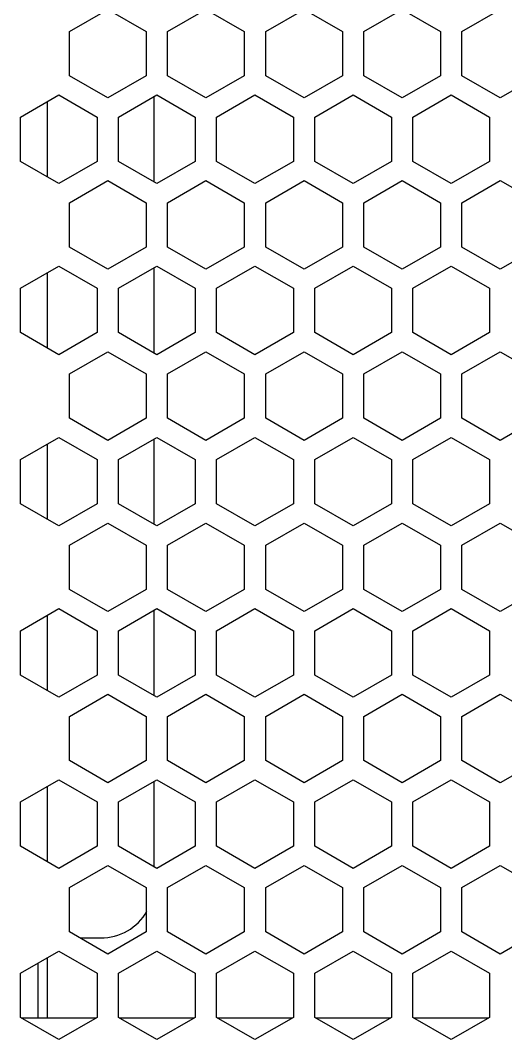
# Model space of a CAD drawing. Header units: millimetres. Extents: x 10297564 to 11610295, y -9287743 to -8409454.
# Drawn here: x 10527259 to 10527804, y -9096196 to -9095050 of the extents above; entities that cross this region are included whole.
import ezdxf

# ---------------------------------------------------------------- set-up
doc = ezdxf.new("R2010")
doc.units = ezdxf.units.MM
doc.header["$LTSCALE"] = 100
doc.layers.add('-0', color=7, linetype='Continuous')

# ---------------------------------------------------------------- blocks, each defined once
blk = doc.blocks.new('인버터 외형도')
at = {"layer": '-0', "linetype": 'Continuous'}
for p, q in [((118629.92, 39846.69), (118662.28, 39865.37)), ((118662.28, 39865.37), (118694.63, 39846.69)), ((118712.69, 39846.69), (118745.05, 39865.37)), ((118745.05, 39865.37), (118777.4, 39846.69)), ((118795.46, 39846.69), (118827.82, 39865.37)), ((118827.82, 39865.37), (118860.17, 39846.69)), ((118878.23, 39846.69), (118910.59, 39865.37)), ((118910.59, 39865.37), (118942.94, 39846.69)), ((118961, 39846.69), (118993.36, 39865.37)), ((118629.92, 39809.33), (118629.92, 39846.69)), ((118694.63, 39846.69), (118694.63, 39809.33)), ((118712.69, 39809.33), (118712.69, 39846.69)), ((118777.4, 39846.69), (118777.4, 39809.33)), ((118795.46, 39809.33), (118795.46, 39846.69)), ((118860.17, 39846.69), (118860.17, 39809.33)), ((118878.23, 39809.33), (118878.23, 39846.69)), ((118942.94, 39846.69), (118942.94, 39809.33)), ((118961, 39809.33), (118961, 39846.69)), ((118662.28, 39790.65), (118629.92, 39809.33)), ((118694.63, 39809.33), (118662.28, 39790.65)), ((118745.05, 39790.65), (118712.69, 39809.33)), ((118777.4, 39809.33), (118745.05, 39790.65)), ((118827.82, 39790.65), (118795.46, 39809.33)), ((118860.17, 39809.33), (118827.82, 39790.65)), ((118910.59, 39790.65), (118878.23, 39809.33)), ((118942.94, 39809.33), (118910.59, 39790.65)), ((118993.36, 39790.65), (118961, 39809.33)), ((119025.71, 39809.33), (118993.36, 39790.65)), ((118588.54, 39774.46), (118620.89, 39793.14)), ((118620.89, 39793.14), (118653.25, 39774.46)), ((118671.31, 39774.46), (118703.66, 39793.14)), ((118703.66, 39793.14), (118736.02, 39774.46)), ((118754.08, 39774.46), (118786.43, 39793.14)), ((118786.43, 39793.14), (118818.79, 39774.46)), ((118836.85, 39774.46), (118869.2, 39793.14)), ((118869.2, 39793.14), (118901.56, 39774.46)), ((118919.62, 39774.46), (118951.97, 39793.14)), ((118951.97, 39793.14), (118984.33, 39774.46)), ((118611.11, 39787.49), (118611.11, 39724.06)), ((118701.41, 39719.72), (118701.41, 39791.83)), ((118588.54, 39737.1), (118588.54, 39774.46)), ((118653.25, 39774.46), (118653.25, 39737.1)), ((118671.31, 39737.1), (118671.31, 39774.46)), ((118736.02, 39774.46), (118736.02, 39737.1)), ((118754.08, 39737.1), (118754.08, 39774.46)), ((118818.79, 39774.46), (118818.79, 39737.1)), ((118836.85, 39737.1), (118836.85, 39774.46)), ((118901.56, 39774.46), (118901.56, 39737.1)), ((118919.62, 39737.1), (118919.62, 39774.46)), ((118984.33, 39774.46), (118984.33, 39737.1)), ((118620.89, 39718.42), (118588.54, 39737.1)), ((118653.25, 39737.1), (118620.89, 39718.42)), ((118703.66, 39718.42), (118671.31, 39737.1)), ((118736.02, 39737.1), (118703.66, 39718.42)), ((118786.43, 39718.42), (118754.08, 39737.1)), ((118818.79, 39737.1), (118786.43, 39718.42)), ((118869.2, 39718.42), (118836.85, 39737.1)), ((118901.56, 39737.1), (118869.2, 39718.42)), ((118951.97, 39718.42), (118919.62, 39737.1)), ((118984.33, 39737.1), (118951.97, 39718.42)), ((118629.92, 39702.22), (118662.28, 39720.9)), ((118662.28, 39720.9), (118694.63, 39702.22)), ((118712.69, 39702.22), (118745.05, 39720.9)), ((118745.05, 39720.9), (118777.4, 39702.22)), ((118795.46, 39702.22), (118827.82, 39720.9)), ((118827.82, 39720.9), (118860.17, 39702.22)), ((118878.23, 39702.22), (118910.59, 39720.9)), ((118910.59, 39720.9), (118942.94, 39702.22)), ((118961, 39702.22), (118993.36, 39720.9)), ((118993.36, 39720.9), (119025.71, 39702.22)), ((118629.92, 39664.86), (118629.92, 39702.22)), ((118694.63, 39702.22), (118694.63, 39664.86)), ((118712.69, 39664.86), (118712.69, 39702.22)), ((118777.4, 39702.22), (118777.4, 39664.86)), ((118795.46, 39664.86), (118795.46, 39702.22)), ((118860.17, 39702.22), (118860.17, 39664.86)), ((118878.23, 39664.86), (118878.23, 39702.22)), ((118942.94, 39702.22), (118942.94, 39664.86)), ((118961, 39664.86), (118961, 39702.22)), ((118662.28, 39646.18), (118629.92, 39664.86)), ((118694.63, 39664.86), (118662.28, 39646.18)), ((118745.05, 39646.18), (118712.69, 39664.86)), ((118777.4, 39664.86), (118745.05, 39646.18)), ((118827.82, 39646.18), (118795.46, 39664.86)), ((118860.17, 39664.86), (118827.82, 39646.18)), ((118910.59, 39646.18), (118878.23, 39664.86)), ((118942.94, 39664.86), (118910.59, 39646.18)), ((118993.36, 39646.18), (118961, 39664.86)), ((119025.71, 39664.86), (118993.36, 39646.18)), ((118588.54, 39629.99), (118620.89, 39648.67)), ((118620.89, 39648.67), (118653.25, 39629.99)), ((118671.31, 39629.99), (118703.66, 39648.67)), ((118701.41, 39575.25), (118701.41, 39647.36)), ((118703.66, 39648.67), (118736.02, 39629.99)), ((118754.08, 39629.99), (118786.43, 39648.67)), ((118786.43, 39648.67), (118818.79, 39629.99)), ((118836.85, 39629.99), (118869.2, 39648.67)), ((118869.2, 39648.67), (118901.56, 39629.99)), ((118919.62, 39629.99), (118951.97, 39648.67)), ((118951.97, 39648.67), (118984.33, 39629.99)), ((118611.11, 39643.02), (118611.11, 39579.59)), ((118588.54, 39592.63), (118588.54, 39629.99)), ((118653.25, 39629.99), (118653.25, 39592.63)), ((118671.31, 39592.63), (118671.31, 39629.99)), ((118736.02, 39629.99), (118736.02, 39592.63)), ((118754.08, 39592.63), (118754.08, 39629.99)), ((118818.79, 39629.99), (118818.79, 39592.63)), ((118836.85, 39592.63), (118836.85, 39629.99)), ((118901.56, 39629.99), (118901.56, 39592.63)), ((118919.62, 39592.63), (118919.62, 39629.99)), ((118984.33, 39629.99), (118984.33, 39592.63)), ((118620.89, 39573.95), (118588.54, 39592.63)), ((118653.25, 39592.63), (118620.89, 39573.95)), ((118703.66, 39573.95), (118671.31, 39592.63)), ((118736.02, 39592.63), (118703.66, 39573.95)), ((118786.43, 39573.95), (118754.08, 39592.63)), ((118818.79, 39592.63), (118786.43, 39573.95)), ((118869.2, 39573.95), (118836.85, 39592.63)), ((118901.56, 39592.63), (118869.2, 39573.95)), ((118951.97, 39573.95), (118919.62, 39592.63)), ((118984.33, 39592.63), (118951.97, 39573.95)), ((118629.92, 39557.75), (118662.28, 39576.43)), ((118662.28, 39576.43), (118694.63, 39557.75)), ((118712.69, 39557.75), (118745.05, 39576.43)), ((118745.05, 39576.43), (118777.4, 39557.75)), ((118795.46, 39557.75), (118827.82, 39576.43)), ((118827.82, 39576.43), (118860.17, 39557.75)), ((118878.23, 39557.75), (118910.59, 39576.43)), ((118910.59, 39576.43), (118942.94, 39557.75)), ((118961, 39557.75), (118993.36, 39576.43)), ((118993.36, 39576.43), (119025.71, 39557.75)), ((118629.92, 39520.39), (118629.92, 39557.75)), ((118694.63, 39557.75), (118694.63, 39520.39)), ((118712.69, 39520.39), (118712.69, 39557.75)), ((118777.4, 39557.75), (118777.4, 39520.39)), ((118795.46, 39520.39), (118795.46, 39557.75)), ((118860.17, 39557.75), (118860.17, 39520.39)), ((118878.23, 39520.39), (118878.23, 39557.75)), ((118942.94, 39557.75), (118942.94, 39520.39)), ((118961, 39520.39), (118961, 39557.75)), ((118662.28, 39501.71), (118629.92, 39520.39)), ((118694.63, 39520.39), (118662.28, 39501.71)), ((118745.05, 39501.71), (118712.69, 39520.39)), ((118777.4, 39520.39), (118745.05, 39501.71)), ((118827.82, 39501.71), (118795.46, 39520.39)), ((118860.17, 39520.39), (118827.82, 39501.71)), ((118910.59, 39501.71), (118878.23, 39520.39)), ((118942.94, 39520.39), (118910.59, 39501.71)), ((118993.36, 39501.71), (118961, 39520.39)), ((119025.71, 39520.39), (118993.36, 39501.71)), ((118588.54, 39485.52), (118620.89, 39504.2)), ((118620.89, 39504.2), (118653.25, 39485.52)), ((118671.31, 39485.52), (118703.66, 39504.2)), ((118701.41, 39430.78), (118701.41, 39502.89)), ((118703.66, 39504.2), (118736.02, 39485.52)), ((118754.08, 39485.52), (118786.43, 39504.2)), ((118786.43, 39504.2), (118818.79, 39485.52)), ((118836.85, 39485.52), (118869.2, 39504.2)), ((118869.2, 39504.2), (118901.56, 39485.52)), ((118919.62, 39485.52), (118951.97, 39504.2)), ((118951.97, 39504.2), (118984.33, 39485.52)), ((118611.11, 39498.55), (118611.11, 39435.12)), ((118588.54, 39448.16), (118588.54, 39485.52)), ((118653.25, 39485.52), (118653.25, 39448.16)), ((118671.31, 39448.16), (118671.31, 39485.52)), ((118736.02, 39485.52), (118736.02, 39448.16)), ((118754.08, 39448.16), (118754.08, 39485.52)), ((118818.79, 39485.52), (118818.79, 39448.16)), ((118836.85, 39448.16), (118836.85, 39485.52)), ((118901.56, 39485.52), (118901.56, 39448.16)), ((118919.62, 39448.16), (118919.62, 39485.52)), ((118984.33, 39485.52), (118984.33, 39448.16)), ((118620.89, 39429.48), (118588.54, 39448.16)), ((118653.25, 39448.16), (118620.89, 39429.48)), ((118703.66, 39429.48), (118671.31, 39448.16)), ((118736.02, 39448.16), (118703.66, 39429.48)), ((118786.43, 39429.48), (118754.08, 39448.16)), ((118818.79, 39448.16), (118786.43, 39429.48)), ((118869.2, 39429.48), (118836.85, 39448.16)), ((118901.56, 39448.16), (118869.2, 39429.48)), ((118951.97, 39429.48), (118919.62, 39448.16)), ((118984.33, 39448.16), (118951.97, 39429.48)), ((118629.92, 39413.28), (118662.28, 39431.96)), ((118662.28, 39431.96), (118694.63, 39413.28)), ((118712.69, 39413.28), (118745.05, 39431.96)), ((118745.05, 39431.96), (118777.4, 39413.28)), ((118795.46, 39413.28), (118827.82, 39431.96)), ((118827.82, 39431.96), (118860.17, 39413.28)), ((118878.23, 39413.28), (118910.59, 39431.96)), ((118910.59, 39431.96), (118942.94, 39413.28)), ((118961, 39413.28), (118993.36, 39431.96)), ((118993.36, 39431.96), (119025.71, 39413.28)), ((118629.92, 39375.92), (118629.92, 39413.28)), ((118694.63, 39413.28), (118694.63, 39375.92)), ((118712.69, 39375.92), (118712.69, 39413.28)), ((118777.4, 39413.28), (118777.4, 39375.92)), ((118795.46, 39375.92), (118795.46, 39413.28)), ((118860.17, 39413.28), (118860.17, 39375.92)), ((118878.23, 39375.92), (118878.23, 39413.28)), ((118942.94, 39413.28), (118942.94, 39375.92)), ((118961, 39375.92), (118961, 39413.28)), ((118662.28, 39357.24), (118629.92, 39375.92)), ((118694.63, 39375.92), (118662.28, 39357.24)), ((118745.05, 39357.24), (118712.69, 39375.92)), ((118777.4, 39375.92), (118745.05, 39357.24)), ((118827.82, 39357.24), (118795.46, 39375.92)), ((118860.17, 39375.92), (118827.82, 39357.24)), ((118910.59, 39357.24), (118878.23, 39375.92)), ((118942.94, 39375.92), (118910.59, 39357.24)), ((118993.36, 39357.24), (118961, 39375.92)), ((119025.71, 39375.92), (118993.36, 39357.24)), ((118588.54, 39341.05), (118620.89, 39359.73)), ((118611.11, 39354.08), (118611.11, 39290.65)), ((118620.89, 39359.73), (118653.25, 39341.05)), ((118671.31, 39341.05), (118703.66, 39359.73)), ((118701.41, 39286.31), (118701.41, 39358.42)), ((118703.66, 39359.73), (118736.02, 39341.05)), ((118754.08, 39341.05), (118786.43, 39359.73)), ((118786.43, 39359.73), (118818.79, 39341.05)), ((118836.85, 39341.05), (118869.2, 39359.73)), ((118869.2, 39359.73), (118901.56, 39341.05)), ((118919.62, 39341.05), (118951.97, 39359.73)), ((118951.97, 39359.73), (118984.33, 39341.05)), ((118588.54, 39303.69), (118588.54, 39341.05)), ((118653.25, 39341.05), (118653.25, 39303.69)), ((118671.31, 39303.69), (118671.31, 39341.05)), ((118736.02, 39341.05), (118736.02, 39303.69)), ((118754.08, 39303.69), (118754.08, 39341.05)), ((118818.79, 39341.05), (118818.79, 39303.69)), ((118836.85, 39303.69), (118836.85, 39341.05)), ((118901.56, 39341.05), (118901.56, 39303.69)), ((118919.62, 39303.69), (118919.62, 39341.05)), ((118984.33, 39341.05), (118984.33, 39303.69)), ((118620.89, 39285.01), (118588.54, 39303.69)), ((118653.25, 39303.69), (118620.89, 39285.01)), ((118703.66, 39285.01), (118671.31, 39303.69)), ((118736.02, 39303.69), (118703.66, 39285.01)), ((118786.43, 39285.01), (118754.08, 39303.69)), ((118818.79, 39303.69), (118786.43, 39285.01)), ((118869.2, 39285.01), (118836.85, 39303.69)), ((118901.56, 39303.69), (118869.2, 39285.01)), ((118951.97, 39285.01), (118919.62, 39303.69)), ((118984.33, 39303.69), (118951.97, 39285.01)), ((118629.92, 39268.81), (118662.28, 39287.49)), ((118662.28, 39287.49), (118694.63, 39268.81)), ((118712.69, 39268.81), (118745.05, 39287.49)), ((118745.05, 39287.49), (118777.4, 39268.81)), ((118795.46, 39268.81), (118827.82, 39287.49)), ((118827.82, 39287.49), (118860.17, 39268.81)), ((118878.23, 39268.81), (118910.59, 39287.49)), ((118910.59, 39287.49), (118942.94, 39268.81)), ((118961, 39268.81), (118993.36, 39287.49)), ((118993.36, 39287.49), (119025.71, 39268.81)), ((118629.92, 39231.45), (118629.92, 39268.81)), ((118694.63, 39268.81), (118694.63, 39231.45)), ((118712.69, 39231.45), (118712.69, 39268.81)), ((118777.4, 39268.81), (118777.4, 39231.45)), ((118795.46, 39231.45), (118795.46, 39268.81)), ((118860.17, 39268.81), (118860.17, 39231.45)), ((118878.23, 39231.45), (118878.23, 39268.81)), ((118942.94, 39268.81), (118942.94, 39231.45)), ((118961, 39231.45), (118961, 39268.81)), ((118662.28, 39212.77), (118629.92, 39231.45)), ((118694.63, 39231.45), (118662.28, 39212.77)), ((118745.05, 39212.77), (118712.69, 39231.45)), ((118777.4, 39231.45), (118745.05, 39212.77)), ((118827.82, 39212.77), (118795.46, 39231.45)), ((118860.17, 39231.45), (118827.82, 39212.77)), ((118910.59, 39212.77), (118878.23, 39231.45)), ((118942.94, 39231.45), (118910.59, 39212.77)), ((118993.36, 39212.77), (118961, 39231.45)), ((119025.71, 39231.45), (118993.36, 39212.77)), ((118588.54, 39196.58), (118620.89, 39215.26)), ((118611.11, 39209.61), (118611.11, 39146.18)), ((118620.89, 39215.26), (118653.25, 39196.58)), ((118671.31, 39196.58), (118703.66, 39215.26)), ((118701.41, 39141.84), (118701.41, 39213.95)), ((118703.66, 39215.26), (118736.02, 39196.58)), ((118754.08, 39196.58), (118786.43, 39215.26)), ((118786.43, 39215.26), (118818.79, 39196.58)), ((118836.85, 39196.58), (118869.2, 39215.26)), ((118869.2, 39215.26), (118901.56, 39196.58)), ((118919.62, 39196.58), (118951.97, 39215.26)), ((118951.97, 39215.26), (118984.33, 39196.58)), ((118588.54, 39159.22), (118588.54, 39196.58)), ((118653.25, 39196.58), (118653.25, 39159.22)), ((118671.31, 39159.22), (118671.31, 39196.58)), ((118736.02, 39196.58), (118736.02, 39159.22)), ((118754.08, 39159.22), (118754.08, 39196.58)), ((118818.79, 39196.58), (118818.79, 39159.22)), ((118836.85, 39159.22), (118836.85, 39196.58)), ((118901.56, 39196.58), (118901.56, 39159.22)), ((118919.62, 39159.22), (118919.62, 39196.58)), ((118984.33, 39196.58), (118984.33, 39159.22)), ((118620.89, 39140.53), (118588.54, 39159.22)), ((118653.25, 39159.22), (118620.89, 39140.53)), ((118703.66, 39140.53), (118671.31, 39159.22)), ((118736.02, 39159.22), (118703.66, 39140.53)), ((118786.43, 39140.53), (118754.08, 39159.22)), ((118818.79, 39159.22), (118786.43, 39140.53)), ((118869.2, 39140.53), (118836.85, 39159.22)), ((118901.56, 39159.22), (118869.2, 39140.53)), ((118951.97, 39140.53), (118919.62, 39159.22)), ((118984.33, 39159.22), (118951.97, 39140.53)), ((118629.92, 39124.34), (118662.28, 39143.02)), ((118662.28, 39143.02), (118694.63, 39124.34)), ((118712.69, 39124.34), (118745.05, 39143.02)), ((118745.05, 39143.02), (118777.4, 39124.34)), ((118795.46, 39124.34), (118827.82, 39143.02)), ((118827.82, 39143.02), (118860.17, 39124.34)), ((118878.23, 39124.34), (118910.59, 39143.02)), ((118910.59, 39143.02), (118942.94, 39124.34)), ((118961, 39124.34), (118993.36, 39143.02)), ((118993.36, 39143.02), (119025.71, 39124.34)), ((118629.92, 39086.98), (118629.92, 39124.34)), ((118694.63, 39124.34), (118694.63, 39086.98)), ((118712.69, 39086.98), (118712.69, 39124.34)), ((118777.4, 39124.34), (118777.4, 39086.98)), ((118795.46, 39086.98), (118795.46, 39124.34)), ((118860.17, 39124.34), (118860.17, 39086.98)), ((118878.23, 39086.98), (118878.23, 39124.34)), ((118942.94, 39124.34), (118942.94, 39086.98)), ((118961, 39086.98), (118961, 39124.34)), ((118662.28, 39068.3), (118629.92, 39086.98)), ((118638.82, 39081.84), (118656.26, 39081.84)), ((118694.63, 39086.98), (118662.28, 39068.3)), ((118745.05, 39068.3), (118712.69, 39086.98)), ((118777.4, 39086.98), (118745.05, 39068.3)), ((118827.82, 39068.3), (118795.46, 39086.98)), ((118860.17, 39086.98), (118827.82, 39068.3)), ((118910.59, 39068.3), (118878.23, 39086.98)), ((118942.94, 39086.98), (118910.59, 39068.3)), ((118993.36, 39068.3), (118961, 39086.98)), ((119025.71, 39086.98), (118993.36, 39068.3)), ((118588.54, 39052.11), (118620.89, 39070.79)), ((118620.89, 39070.79), (118653.25, 39052.11)), ((118671.31, 39052.11), (118703.66, 39070.79)), ((118703.66, 39070.79), (118736.02, 39052.11)), ((118754.08, 39052.11), (118786.43, 39070.79)), ((118786.43, 39070.79), (118818.79, 39052.11)), ((118836.85, 39052.11), (118869.2, 39070.79)), ((118869.2, 39070.79), (118901.56, 39052.11)), ((118919.62, 39052.11), (118951.97, 39070.79)), ((118951.97, 39070.79), (118984.33, 39052.11)), ((118611.11, 39065.14), (118611.11, 39014.12)), ((118603.59, 39014.12), (118603.59, 39060.79)), ((118588.54, 39014.74), (118588.54, 39052.11)), ((118653.25, 39052.11), (118653.25, 39014.74)), ((118671.31, 39014.74), (118671.31, 39052.11)), ((118736.02, 39052.11), (118736.02, 39014.74)), ((118754.08, 39014.74), (118754.08, 39052.11)), ((118818.79, 39052.11), (118818.79, 39014.74)), ((118836.85, 39014.74), (118836.85, 39052.11)), ((118901.56, 39052.11), (118901.56, 39014.74)), ((118919.62, 39014.74), (118919.62, 39052.11)), ((118984.33, 39052.11), (118984.33, 39014.74)), ((118620.89, 38996.06), (118588.54, 39014.74)), ((118652.17, 39014.12), (118589.62, 39014.12)), ((118653.25, 39014.74), (118620.89, 38996.06)), ((118703.66, 38996.06), (118671.31, 39014.74)), ((118734.94, 39014.12), (118672.38, 39014.12)), ((118736.02, 39014.74), (118703.66, 38996.06)), ((118786.43, 38996.06), (118754.08, 39014.74)), ((118817.71, 39014.12), (118755.15, 39014.12)), ((118818.79, 39014.74), (118786.43, 38996.06)), ((118869.2, 38996.06), (118836.85, 39014.74)), ((118900.48, 39014.12), (118837.92, 39014.12)), ((118901.56, 39014.74), (118869.2, 38996.06)), ((118951.97, 38996.06), (118919.62, 39014.74)), ((118983.25, 39014.12), (118920.69, 39014.12)), ((118984.33, 39014.74), (118951.97, 38996.06))]:
    blk.add_line(p, q, dxfattribs=at)
blk.add_arc((118656.26, 39126.99), 45.15, 270, 329.87356, dxfattribs=at)

msp = doc.modelspace()

# ---------------------------------------------------------------- block references
at = {"xscale": 1.333333333333333, "yscale": 1.333333333333333, "zscale": 1.333333333333333}
msp.add_blockref('인버터 외형도', (10369140.6, -9148191), dxfattribs=at)

doc.saveas('drawing.dxf')
